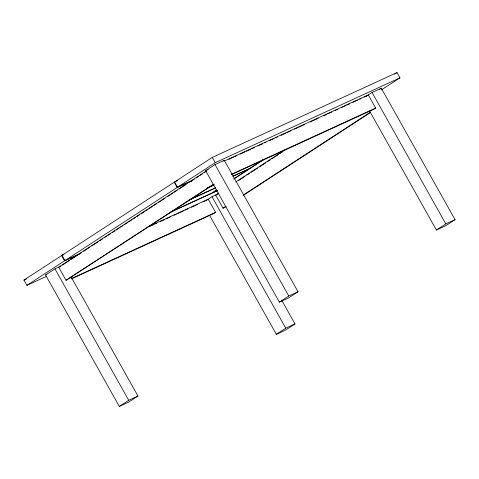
<?xml version="1.0" encoding="UTF-8"?>
<svg xmlns="http://www.w3.org/2000/svg" width="479" height="479" viewBox="0 0 479 479"><rect width="100%" height="100%" fill="white"/><g stroke="black" fill="none" stroke-linecap="round" stroke-linejoin="round"><path stroke-width="0.72" d="M46.595 276.317L26.902 285.364L23.95 280.107L61.611 255.57L63.647 254.636M79.718 253.792L64.934 260.582L61.989 255.325L174.212 182.2L177.571 180.661M381.422 89.902L399.947 77.838L396.995 72.58L212.251 157.417L174.59 181.96L177.541 187.217L192.486 180.349M26.902 285.364L64.563 260.827L78.825 254.277M64.934 260.582L177.164 187.463L192.618 180.361M177.541 187.217L215.203 162.674L399.947 77.838M71.143 276.976L137.964 396.043L128.546 402.18L119.307 406.42L45.553 274.988L54.965 268.851L60.905 266.126M205.611 170.704L215.023 164.566L224.262 160.327L298.016 291.759L288.603 297.896L279.365 302.135L205.611 170.704L208.251 169.494M206.18 171.045L58.66 267.156L66.036 280.299L214.149 184.152M62.384 265.085L69.263 260.606M71.137 259.384L77.388 255.313M79.263 254.092L81.759 252.463M83.639 251.241L89.89 247.17M91.764 245.943L98.015 241.871M99.889 240.65L102.392 239.021M104.266 237.8L106.763 236.171M108.014 235.357L110.517 233.728M112.391 232.507L114.888 230.878M116.14 230.064L119.265 228.028M120.516 227.214L123.019 225.585M124.893 224.358L127.39 222.729M128.641 221.915L131.767 219.879M133.018 219.065L135.521 217.436M136.766 216.622L139.892 214.586M141.143 213.772L144.269 211.736M145.52 210.922L148.017 209.293M149.268 208.479L152.394 206.443M153.645 205.629L156.771 203.593M158.645 202.366L160.519 201.144M161.77 200.33L164.896 198.294M167.399 196.665L173.021 193.001M174.272 192.187L177.398 190.151M179.272 188.93L186.151 184.451M190.522 181.601L194.276 179.152M196.151 177.931L198.647 176.302M199.899 175.488L202.401 173.859M204.276 172.638L206.15 171.416M223.082 161.094L224.262 160.327M66.036 280.299L213.556 184.187M216.724 190.037L212.365 192.881L172.26 211.293M233.686 178.984L249.272 168.83L232.956 176.326M263.115 159.812L250.026 168.345L233.034 176.146M394.528 74.191L396.995 72.58M216.496 190.259L212.73 192.708L217.436 190.552M234.051 178.823L264.145 159.214M206.114 200.575L211.999 196.737L217.939 194.013M365.585 96.674L372.057 92.453L381.296 88.214L455.05 219.645L445.638 225.783L436.399 230.022L369.578 110.954M218.819 193.007L215.694 195.043L223.07 208.185L226.166 206.521M235.698 182.008L286.328 149.023M238.793 180.349L245.044 176.272M246.919 175.051L249.421 173.422M251.295 172.201L257.546 168.129M259.42 166.908L265.671 162.836M267.545 161.615L270.048 159.986M271.922 158.765L274.425 157.136M275.67 156.322L278.173 154.693M280.047 153.466L282.55 151.837M379.53 89.363L381.296 88.214M148.574 226.591L208.233 199.192L215.61 212.335L213.724 213.562L71.353 278.946M224.561 160.914L368.291 94.908L375.668 108.05L373.782 109.278L231.411 174.661M223.07 208.185L225.573 206.557M243.075 195.157L370.584 112.074M243.667 195.121L370.56 112.445M119.307 406.42L128.725 400.288L137.964 396.043M279.365 302.135L288.783 296.004L298.016 291.759M209.521 215.239L276.341 334.306L285.753 328.175L294.992 323.93L281.85 300.507M436.399 230.022L445.811 223.891L455.05 219.645M294.992 323.93L285.58 330.067L276.341 334.306M228.782 159.339L233.53 157.16M234.884 156.537L236.919 155.603M240.308 154.046L245.05 151.867M246.41 151.244L250.475 149.376M251.834 148.753L254.547 147.508M257.936 145.951L262.678 143.772M264.713 142.838L266.067 142.215M269.461 140.658L274.204 138.479M275.563 137.856L277.592 136.922M280.987 135.365L285.729 133.186M287.089 132.563L291.154 130.695M294.543 129.138L297.255 127.893M298.609 127.27L304.716 124.468M310.135 121.977L318.272 118.241M323.696 115.75L326.409 114.505M327.762 113.882L331.833 112.014M335.222 110.457L337.935 109.212M341.323 107.655L345.389 105.787M346.748 105.164L349.46 103.919M352.849 102.362L357.591 100.183M359.627 99.249L360.986 98.626M364.375 97.069L366.405 96.135M231.261 174.368L375.668 108.05M207.886 187.696L213.999 184.882M207.132 188.187L213.927 185.062M61.989 255.325L64 254.397M190.414 199.336L215.562 187.792M188.977 200.138L215.484 187.966M170.518 212.167L217.382 190.648M23.95 280.107L26.668 278.862M150.083 226.262L153.472 224.705M154.825 224.082L156.861 223.148M160.249 221.591L164.998 219.412M166.351 218.789L170.416 216.921M173.811 215.364L176.523 214.119M177.877 213.496L183.978 210.694M185.331 210.071L188.043 208.826M191.438 207.269L197.54 204.467M202.958 201.976L205.671 200.731M45.553 274.988L46.87 274.383M71.88 278.341L215.61 212.335M372.057 92.453L445.811 223.891M212.251 157.417L215.203 162.674M215.023 164.566L288.783 296.004M211.999 196.737L285.753 328.175M174.212 182.2L177.164 187.463M61.611 255.57L64.563 260.827M54.965 268.851L128.725 400.288"/></g></svg>
